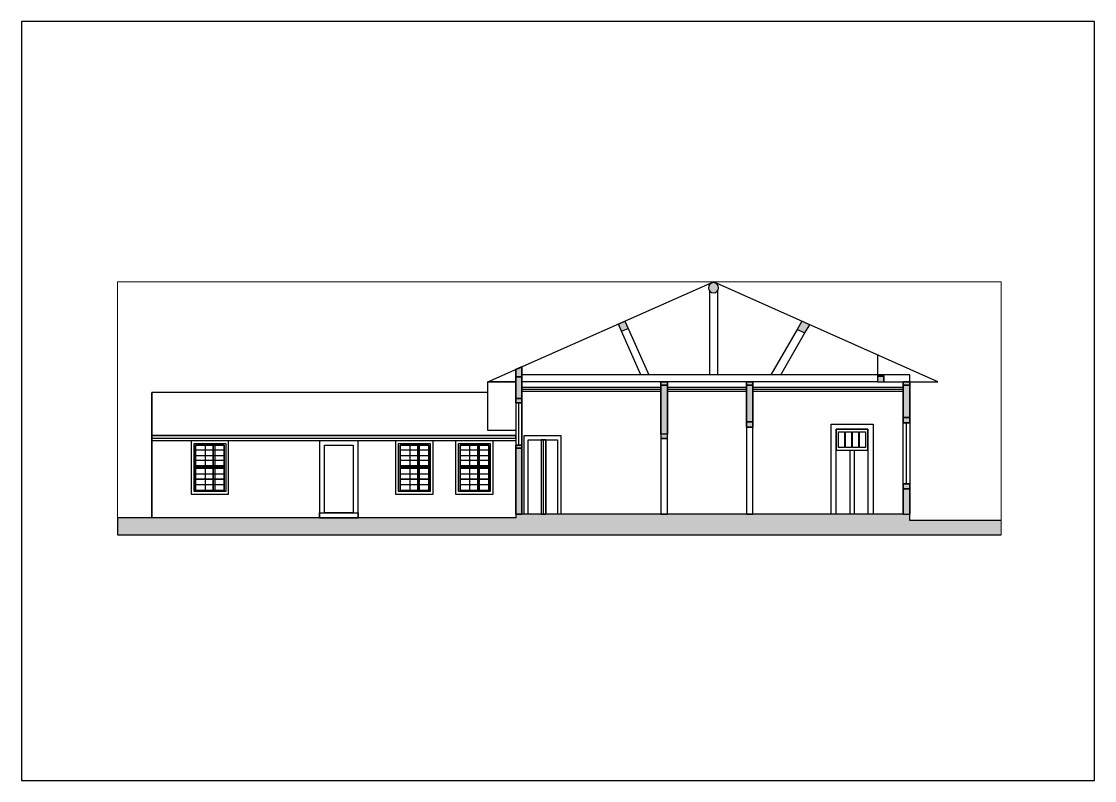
# Paper-space layout 'Layout1' of a CAD drawing. Header units: millimetres. Extents: x 21 to 318, y 103 to 313.
# The model-space entities are those that its viewports show. They can reach past a viewport. Long polylines and large blocks are cut down to what shows.
import ezdxf

# ---------------------------------------------------------------- set-up
doc = ezdxf.new("R2010")
doc.units = ezdxf.units.MM
for name, color, linetype, lineweight in [('A-ALV-___-___-EXI', 250, 'Continuous', 35), ('A-BAS-___-___-EXI', 250, 'Continuous', 25), ('A-COB-___-___-EXI', 250, 'Continuous', 25), ('A-ESC-___-___-EXI', 250, 'Continuous', 25), ('A-JAN-___-___-EXI', 250, 'Continuous', 25), ('A-POR-___-___-EXI', 250, 'Continuous', 25)]:
    doc.layers.add(name, color=color, linetype=linetype, lineweight=lineweight)

# ---------------------------------------------------------------- blocks, each defined once
blk = doc.blocks.new('A4 HORIZONTAL - A4-22958813-Não nomeada')
at = {"layer": 'A-BAS-___-___-EXI'}
for p, q in [((317.79, 313), (20.79, 313)), ((20.79, 313), (20.79, 103)), ((317.79, 103), (317.79, 313)), ((20.79, 103), (317.79, 103))]:
    blk.add_line(p, q, dxfattribs=at)

msp = doc.modelspace()

# ---------------------------------------------------------------- hatches: boundary and pattern name
at = {"layer": 'A-ALV-___-___-EXI'}
h = msp.add_hatch(color=11, dxfattribs=at)
h.paths.add_polyline_path([(-39272, -7767), (-39189, -7767), (-39189, -7067), (-39369, -7067), (-39369, -7767)])
h.paths.add_polyline_path([(-50090, -7767), (-49930, -7767), (-49930, -5947), (-50090, -5947)])
h.paths.add_polyline_path([(-46075, -5556), (-45895, -5556), (-45895, -4198), (-46075, -4198), (-46075, -4844)])
h.paths.add_polyline_path([(-43529, -5218), (-43529, -4198), (-43709, -4198), (-43709, -5218)])
h.paths.add_polyline_path([(-39369, -5098), (-39189, -5098), (-39189, -4198), (-39369, -4198), (-39369, -4844)])
h.paths.add_polyline_path([(-49930, -4566), (-49930, -3968), (-50090, -3968), (-50090, -4566)])
at = {"layer": 'A-BAS-___-___-EXI', "true_color": 0xcb9898}
msp.add_hatch(color=253, dxfattribs=at).paths.add_polyline_path([(-39272, -8343), (-36663, -8343), (-36663, -7946), (-39189, -7946), (-39189, -7767), (-50090, -7767), (-50090, -7867), (-61119, -7867), (-61119, -8343), (-47440, -8343)])
at = {"layer": 'A-COB-___-___-EXI', "true_color": 0xc19a82}
h = msp.add_hatch(color=33, dxfattribs=at)
h.paths.add_polyline_path([(-39272, -7067), (-39189, -7067), (-39189, -6927), (-39369, -6927), (-39369, -7067)])
h.paths.add_polyline_path([(-49930, -5947), (-49930, -5858), (-50090, -5858), (-50090, -5947)])
h.paths.add_polyline_path([(-45895, -5676), (-45895, -5556), (-46075, -5556), (-46075, -5676)])
h.paths.add_polyline_path([(-43529, -5358), (-43529, -5218), (-43709, -5218), (-43709, -5358)])
h.paths.add_polyline_path([(-39369, -5242), (-39189, -5242), (-39189, -5098), (-39369, -5098)])
h.paths.add_polyline_path([(-49930, -4686), (-49930, -4566), (-50090, -4566), (-50090, -4686)])
h.paths.add_polyline_path([(-43529, -4198), (-43529, -4110), (-43709, -4110), (-43709, -4198)])
h.paths.add_polyline_path([(-39272, -4198), (-39189, -4198), (-39189, -4110), (-39369, -4110), (-39369, -4198)])
h.paths.add_polyline_path([(-45895, -4198), (-45895, -4110), (-46075, -4110), (-46075, -4198)])
h.paths.add_polyline_path([(-40082, -4110), (-39902, -4110), (-39902, -3950), (-40082, -3950)])
h.paths.add_polyline_path([(-50090, -3968), (-49930, -3968), (-49930, -3694), (-50090, -3765)])
h.paths.add_polyline_path([(-42089, -2755), (-41959, -2530), (-42178, -2432), (-42308, -2657)])
h.paths.add_polyline_path([(-47165, -2708), (-46983, -2628), (-47071, -2429), (-47253, -2509)])
h.paths.add_polyline_path([(-44620, -1644), (-44584, -1639), (-44550, -1625), (-44521, -1603), (-44499, -1574), (-44485, -1540), (-44480, -1504), (-44485, -1468), (-44499, -1434), (-44521, -1405), (-44550, -1383), (-44584, -1369), (-44620, -1364), (-44656, -1369), (-44690, -1383), (-44719, -1405), (-44741, -1434), (-44755, -1468), (-44760, -1504), (-44755, -1540), (-44741, -1574), (-44719, -1603), (-44690, -1625), (-44656, -1639)])

# ---------------------------------------------------------------- linework, layer by layer
at = {"layer": 'A-ALV-___-___-EXI'}
for p, q in [((-50090, -3968), (-50090, -4566)), ((-49930, -4566), (-49930, -3968)), ((-60170, -4407), (-60170, -7867)), ((-46075, -4198), (-46075, -5556)), ((-45895, -5556), (-45895, -4198)), ((-43709, -4198), (-43709, -5218)), ((-43529, -5218), (-43529, -4198)), ((-39369, -4198), (-39369, -5098)), ((-39189, -5098), (-39189, -4198)), ((-43709, -5218), (-43709, -5358)), ((-43529, -5218), (-43709, -5218)), ((-43529, -5358), (-43529, -5218)), ((-39369, -5098), (-39369, -5242)), ((-39189, -5098), (-39369, -5098)), ((-39369, -5242), (-39189, -5242)), ((-39369, -5242), (-39189, -5242)), ((-39279, -5242), (-39189, -5242)), ((-39189, -5242), (-39189, -5098)), ((-43709, -5358), (-43529, -5358)), ((-43529, -5358), (-43709, -5358)), ((-50090, -5947), (-49930, -5947)), ((-39189, -6927), (-39369, -6927)), ((-39189, -6927), (-39369, -6927)), ((-39369, -6927), (-39369, -7067)), ((-39189, -7067), (-39369, -7067)), ((-39369, -7067), (-39369, -7767)), ((-39189, -6927), (-39279, -6927)), ((-39189, -7067), (-39189, -6927)), ((-39189, -7767), (-39189, -7067))]:
    msp.add_line(p, q, dxfattribs=at)
for points in [[(-49930, -3694), (-50090, -3765), (-50090, -3968), (-49930, -3968)], [(-45895, -4198), (-45895, -4110), (-46075, -4110), (-46075, -4198)], [(-43529, -4198), (-43529, -4110), (-43709, -4110), (-43709, -4198)], [(-39369, -4198), (-39189, -4198), (-39189, -4110), (-39369, -4110)], [(-50090, -4686), (-49930, -4686), (-49930, -4566), (-50090, -4566)], [(-49930, -5858), (-50090, -5858), (-50090, -5947), (-50090, -7767), (-49930, -7767), (-49930, -5947)], [(-45895, -5676), (-46075, -5676)]]:
    msp.add_lwpolyline(points, close=True, dxfattribs=at)
msp.add_lwpolyline([(-39902, -4110), (-39902, -3950), (-40082, -3950)], dxfattribs=at)
at = {"layer": 'A-BAS-___-___-EXI'}
for p, q in [((-55525, -7867), (-54458, -7867)), ((-39369, -7767), (-49930, -7767)), ((-43709, -7767), (-43529, -7767)), ((-39369, -7767), (-39189, -7767))]:
    msp.add_line(p, q, dxfattribs=at)
msp.add_lwpolyline([(-50090, -7767), (-50090, -7867), (-61119, -7867), (-61119, -8343), (-36663, -8343), (-36663, -7946), (-39189, -7946), (-39189, -7767)], dxfattribs=at)
at = {"layer": 'A-COB-___-___-EXI'}
for p, q in [((-50870, -4110), (-44621, -1345)), ((-38409, -4110), (-44621, -1345)), ((-44733, -1587), (-44733, -3910)), ((-44507, -1587), (-44507, -3910)), ((-47165, -2708), (-46983, -2628)), ((-42308, -2657), (-42089, -2755)), ((-50090, -4110), (-50870, -4110)), ((-50389, -4110), (-50090, -4110)), ((-39189, -4110), (-38409, -4110)), ((-50870, -4407), (-60170, -4407)), ((-46075, -4317), (-49930, -4317)), ((-43709, -4317), (-45895, -4317)), ((-39369, -4317), (-43529, -4317)), ((-54458, -5738), (-55525, -5738))]:
    msp.add_line(p, q, dxfattribs=at)
msp.add_lwpolyline([(-44480, -1504, 1), (-44760, -1504, 1)], format="xyb", close=True, dxfattribs=at)
for points in [[(-46633, -3910), (-47165, -2708), (-47253, -2509), (-47071, -2429), (-46983, -2628), (-46415, -3910)], [(-42756, -3910), (-42089, -2755), (-41959, -2530), (-42178, -2432), (-42308, -2657), (-43032, -3910)], [(-40082, -3366), (-40082, -3950), (-40082, -4110), (-49930, -4110)], [(-40082, -4110), (-39902, -4110), (-39189, -4110), (-39189, -3910), (-49930, -3910)]]:
    msp.add_lwpolyline(points, dxfattribs=at)
for points in [[(-50090, -4110), (-50090, -5450), (-50870, -5450), (-50870, -4110)], [(-49930, -4377), (-49930, -4257), (-46075, -4257), (-46075, -4377)], [(-45895, -4377), (-45895, -4257), (-43709, -4257), (-43709, -4377)], [(-43529, -4377), (-43529, -4257), (-39369, -4257), (-39369, -4377)], [(-50090, -5667), (-50090, -5596), (-60170, -5596), (-60170, -5667)], [(-60170, -5738), (-60170, -5596), (-50090, -5596), (-50090, -5738)]]:
    msp.add_lwpolyline(points, close=True, dxfattribs=at)
at = {"layer": 'A-JAN-___-___-EXI'}
for p, q in [((-39369, -6927), (-39369, -5242)), ((-39279, -6927), (-39279, -5242)), ((-39189, -5242), (-39189, -6927)), ((-39189, -5242), (-39189, -6927)), ((-58466, -7110), (-58466, -5859)), ((-52806, -7110), (-52806, -5859)), ((-51146, -7110), (-51146, -5859)), ((-58955, -6429), (-58160, -6429)), ((-58955, -6463), (-58955, -6429)), ((-58160, -6463), (-58955, -6463)), ((-58955, -6463), (-58160, -6463)), ((-58955, -6498), (-58955, -6463)), ((-58160, -6498), (-58955, -6498)), ((-58955, -6498), (-58160, -6498)), ((-58955, -6957), (-58955, -6498)), ((-58955, -6498), (-58160, -6498)), ((-58955, -6804), (-58955, -6498)), ((-58160, -6429), (-58160, -6463)), ((-58160, -6463), (-58160, -6498)), ((-58160, -6498), (-58160, -6957)), ((-58160, -6498), (-58160, -6804)), ((-53295, -6429), (-52500, -6429)), ((-53295, -6463), (-53295, -6429)), ((-52500, -6463), (-53295, -6463)), ((-53295, -6463), (-52500, -6463)), ((-53295, -6498), (-53295, -6463)), ((-52500, -6498), (-53295, -6498)), ((-53295, -6498), (-52500, -6498)), ((-53295, -6957), (-53295, -6498)), ((-53295, -6498), (-52500, -6498)), ((-53295, -6804), (-53295, -6498)), ((-52500, -6429), (-52500, -6463)), ((-52500, -6463), (-52500, -6498)), ((-52500, -6498), (-52500, -6957)), ((-52500, -6498), (-52500, -6804)), ((-51635, -6429), (-50840, -6429)), ((-51635, -6463), (-51635, -6429)), ((-50840, -6463), (-51635, -6463)), ((-51635, -6463), (-50840, -6463)), ((-51635, -6498), (-51635, -6463)), ((-50840, -6498), (-51635, -6498)), ((-51635, -6498), (-50840, -6498)), ((-51635, -6957), (-51635, -6498)), ((-51635, -6498), (-50840, -6498)), ((-51635, -6804), (-51635, -6498)), ((-50840, -6429), (-50840, -6463)), ((-50840, -6463), (-50840, -6498)), ((-50840, -6498), (-50840, -6957)), ((-50840, -6498), (-50840, -6804)), ((-58955, -6804), (-58160, -6804)), ((-58955, -7110), (-58955, -6804)), ((-58160, -6804), (-58955, -6804)), ((-58160, -6804), (-58160, -7110)), ((-53295, -6804), (-52500, -6804)), ((-53295, -7110), (-53295, -6804)), ((-52500, -6804), (-53295, -6804)), ((-52500, -6804), (-52500, -7110)), ((-51635, -6804), (-50840, -6804)), ((-51635, -7110), (-51635, -6804)), ((-50840, -6804), (-51635, -6804)), ((-50840, -6804), (-50840, -7110)), ((-58160, -6957), (-58955, -6957)), ((-58160, -7110), (-58955, -7110)), ((-52500, -6957), (-53295, -6957)), ((-52500, -7110), (-53295, -7110)), ((-50840, -6957), (-51635, -6957)), ((-50840, -7110), (-51635, -7110))]:
    msp.add_line(p, q, dxfattribs=at)
for points in [[(-49930, -5858), (-49930, -4686), (-50090, -4686), (-50090, -5858)], [(-49930, -4686), (-49930, -5858), (-50010, -5858), (-50010, -4686)], [(-59081, -5738), (-59081, -7218), (-58040, -7218), (-58040, -5738)], [(-58122, -5817), (-58122, -7146), (-58996, -7146), (-58996, -5817)], [(-58160, -6144), (-58160, -5859), (-58955, -5859), (-58955, -6144)], [(-58955, -6287), (-58955, -5859), (-58160, -5859), (-58160, -6287)], [(-58160, -5859), (-58955, -5859), (-58955, -6429), (-58955, -6144), (-58160, -6144), (-58160, -6429), (-58955, -6429), (-58160, -6429), (-58160, -5859), (-58160, -7110), (-58466, -7110), (-58160, -7110), (-58160, -5859), (-58466, -5859), (-58160, -5859), (-58955, -5859), (-58955, -7110), (-58955, -6498), (-58160, -6498), (-58160, -7110), (-58955, -7110), (-58955, -5859), (-58466, -5859), (-58690, -5859), (-58690, -7110), (-58466, -7110), (-58466, -5859), (-58466, -7110), (-58955, -7110), (-58160, -7110)], [(-58160, -7110), (-58160, -5859), (-58425, -5859), (-58425, -7110)], [(-53421, -5738), (-53421, -7218), (-52380, -7218), (-52380, -5738)], [(-52462, -5817), (-52462, -7146), (-53336, -7146), (-53336, -5817)], [(-52500, -6144), (-52500, -5859), (-53295, -5859), (-53295, -6144)], [(-53295, -6287), (-53295, -5859), (-52500, -5859), (-52500, -6287)], [(-52500, -5859), (-53295, -5859), (-53295, -6429), (-53295, -6144), (-52500, -6144), (-52500, -6429), (-53295, -6429), (-52500, -6429), (-52500, -5859), (-52500, -7110), (-52806, -7110), (-52500, -7110), (-52500, -5859), (-52806, -5859), (-52500, -5859), (-53295, -5859), (-53295, -7110), (-53295, -6498), (-52500, -6498), (-52500, -7110), (-53295, -7110), (-53295, -5859), (-52806, -5859), (-53030, -5859), (-53030, -7110), (-52806, -7110), (-52806, -5859), (-52806, -7110), (-53295, -7110), (-52500, -7110)], [(-52500, -7110), (-52500, -5859), (-52765, -5859), (-52765, -7110)], [(-51761, -5738), (-51761, -7218), (-50720, -7218), (-50720, -5738)], [(-50802, -5817), (-50802, -7146), (-51676, -7146), (-51676, -5817)], [(-50840, -6144), (-50840, -5859), (-51635, -5859), (-51635, -6144)], [(-51635, -6287), (-51635, -5859), (-50840, -5859), (-50840, -6287)], [(-50840, -5859), (-51635, -5859), (-51635, -6429), (-51635, -6144), (-50840, -6144), (-50840, -6429), (-51635, -6429), (-50840, -6429), (-50840, -5859), (-50840, -7110), (-51146, -7110), (-50840, -7110), (-50840, -5859), (-51146, -5859), (-50840, -5859), (-51635, -5859), (-51635, -7110), (-51635, -6498), (-50840, -6498), (-50840, -7110), (-51635, -7110), (-51635, -5859), (-51146, -5859), (-51370, -5859), (-51370, -7110), (-51146, -7110), (-51146, -5859), (-51146, -7110), (-51635, -7110), (-50840, -7110)], [(-50840, -7110), (-50840, -5859), (-51105, -5859), (-51105, -7110)], [(-58955, -6002), (-58955, -6144), (-58160, -6144), (-58160, -6002)], [(-53295, -6002), (-53295, -6144), (-52500, -6144), (-52500, -6002)], [(-51635, -6002), (-51635, -6144), (-50840, -6144), (-50840, -6002)], [(-58955, -6804), (-58955, -6651), (-58160, -6651), (-58160, -6804)], [(-53295, -6804), (-53295, -6651), (-52500, -6651), (-52500, -6804)], [(-51635, -6804), (-51635, -6651), (-50840, -6651), (-50840, -6804)]]:
    msp.add_lwpolyline(points, close=True, dxfattribs=at)
at = {"layer": 'A-POR-___-___-EXI'}
for p, q in [((-43709, -5358), (-43709, -7767)), ((-43529, -7767), (-43529, -5358)), ((-55525, -5738), (-55525, -7867)), ((-54458, -7867), (-54458, -5738))]:
    msp.add_line(p, q, dxfattribs=at)
for points in [[(-40205, -5282), (-40205, -7767), (-41360, -7767), (-41360, -5282)], [(-49858, -7767), (-49858, -5596), (-48842, -5596), (-48842, -7767)], [(-45895, -7767), (-45895, -5676), (-45895, -5556), (-46075, -5556), (-46075, -5676), (-46075, -7767)], [(-40345, -5994), (-40345, -5420), (-41223, -5420), (-41223, -5994)], [(-41223, -7767), (-41223, -5420), (-40345, -5420), (-40345, -7767)], [(-41157, -5923), (-41157, -5487), (-40997, -5487), (-40997, -5923)], [(-40966, -5923), (-40966, -5487), (-40806, -5487), (-40806, -5923)], [(-40772, -5923), (-40772, -5487), (-40612, -5487), (-40612, -5923)], [(-40577, -5923), (-40577, -5487), (-40417, -5487), (-40417, -5923)], [(-54598, -5864), (-54598, -7733), (-55388, -7733), (-55388, -5864)], [(-48940, -5711), (-48940, -7767), (-49750, -7767), (-49750, -5711)], [(-49263, -7767), (-49263, -5711), (-49388, -5711), (-49388, -7767)], [(-49263, -5711), (-49263, -7767), (-49325, -7767), (-49325, -5711)], [(-40834, -7767), (-40834, -5994), (-40728, -5994), (-40728, -7767)], [(-55525, -7867), (-55525, -7733), (-54458, -7733), (-54458, -7867)]]:
    msp.add_lwpolyline(points, close=True, dxfattribs=at)

psp = doc.layouts.get("Layout1")

# ---------------------------------------------------------------- block references
at = {"layer": 'A-ESC-___-___-EXI'}
psp.add_blockref('A4 HORIZONTAL - A4-22958813-Não nomeada', (0, 0), dxfattribs=at)

# ---------------------------------------------------------------- viewports
at = {"layer": 'A-ALV-___-___-EXI'}
psp.add_viewport(center=(169.63, 205.94), size=(244.56, 69.9858), view_center_point=(-48891.1, -4843.88), view_height=6998.5839, dxfattribs=at)

doc.saveas('drawing.dxf')
